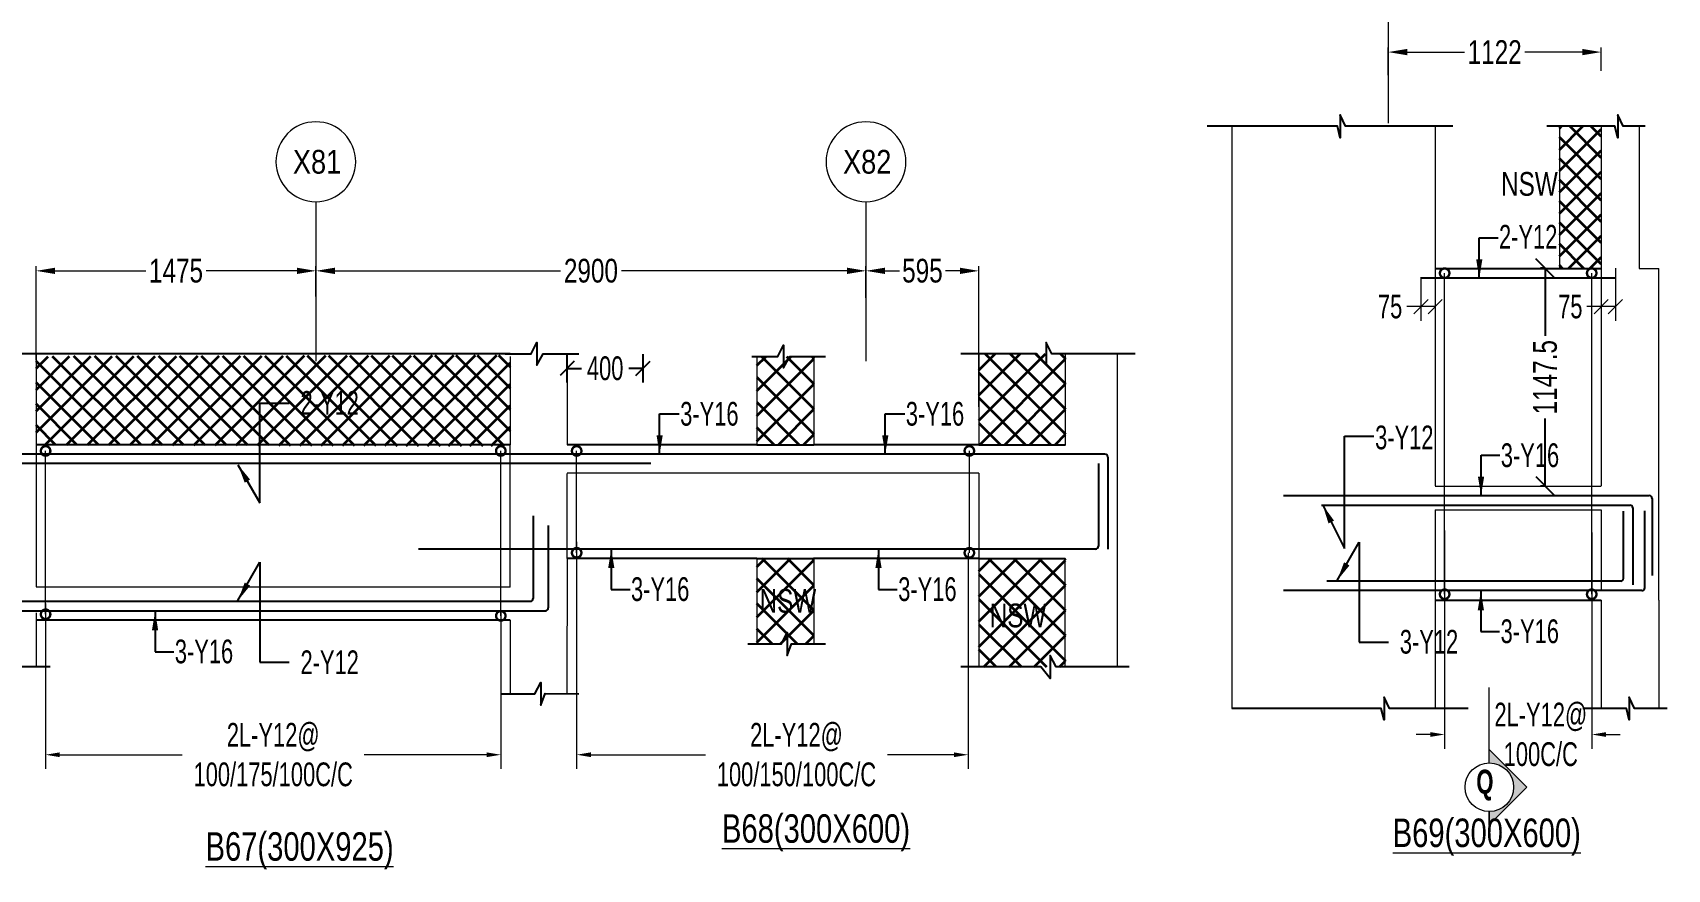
# Model space of a CAD drawing. Header units: millimetres. Extents: x -2697 to 288508, y -1308 to 60928.
# Drawn here: x 63538 to 72155, y 15733 to 20140 of the extents above; entities that cross this region are included whole.
import ezdxf
from ezdxf.enums import TextEntityAlignment as Align

# ---------------------------------------------------------------- set-up
doc = ezdxf.new("R2010")
doc.units = ezdxf.units.MM
doc.header["$LTSCALE"] = 100
for name, pattern in [('ACAD_ISO04W100', [30, 24, -3, 0, -3]), ('CONTINOUS', [0]), ('CONTINU', [0]), ('HIDDEN', [0.375, 0.25, -0.125])]:
    doc.linetypes.add(name, pattern=pattern)
doc.layers.get('Defpoints').update_dxf_attribs({"color": 1, "lineweight": 0})
for name, color, linetype in [('-S-ARROW', 253, 'Continuous'), ('-S-DIM', 251, 'Continuous'), ('-S-MISC', 8, 'Continuous'), ('-STR-BEAM', 7, 'CONTINU'), ('-STR-REINF', 3, 'Continuous'), ('-STR-TEXT', 6, 'Continuous'), ('A-ANNO-DIMS', 7, 'Continuous')]:
    doc.layers.add(name, color=color, linetype=linetype)
for name, color, linetype, lineweight in [('-S-STIRUP', 11, 'Continuous', 9), ('-S-TEXT', 6, 'Continuous', 0), ('-STR-COLUMN', 5, 'HIDDEN', 13), ('-STR-RF-DIM', 252, 'CONTINOUS', 20), ('A-ANNO-GRID-LINE', 252, 'ACAD_ISO04W100', 20), ('A-ANNO-GRID-TEXT', 13, 'Continuous', 15), ('G-ANNO-SYMB', 8, 'CONTINOUS', 9), ('GRID DIM', 252, 'Continuous', 9), ('S-COL HATCH', 9, 'Continuous', 35), ('SEC TEXT', 9, 'Continuous', 18), ('SLAB LINE', 254, 'HIDDEN', 20)]:
    doc.layers.add(name, color=color, linetype=linetype, lineweight=lineweight)
doc.styles.add('BEAM-LS', font='romans.shx', dxfattribs={"width": 0.8})
doc.styles.add('Dim.s & Anno.(Misc.)', font='ARIALN.TTF')
doc.styles.add('SOBHA', font='swisscl.ttf', dxfattribs={"width": 0.9})
doc.styles.add('sobha.sed', font='swisscl.ttf')
doc.styles.add('Swis721 LtCn BT_B', font='', dxfattribs={"width": 0.9, "height": 250})
doc.styles.get('Swis721 LtCn BT_B').set_extended_font_data('Swis721 LtCn BT', bold=True)
doc.dimstyles.new('S-50', dxfattribs={"dimscale": 50, "dimtxt": 2.5, "dimasz": 2, "dimexe": 0.5, "dimexo": 0.25, "dimgap": 0.25, "dimtad": 0, "dimdec": 0, "dimrnd": 0.0005, "dimzin": 0, "dimdsep": 46, "dimtxsty": 'sobha.sed', "dimblk": 'OBLIQUE', "dimcen": 0.09, "dimclrd": 8, "dimclre": 8, "dimclrt": 6, "dimadec": 0, "dimazin": 0, "dimtfac": 1, "dimtdec": 0, "dimtofl": 0, "dimtmove": 2, "dimatfit": 3, "dimfxl": 0.18, "dimtolj": 1, "dimtzin": 0, "dimlwd": -1, "dimlwe": -1, "dimarcsym": 0})
doc.dimstyles.new('S-DIM50', dxfattribs={"dimscale": 50, "dimtxt": 2.5, "dimasz": 1.5, "dimexe": 1.5, "dimexo": 1, "dimgap": 0.5, "dimtad": 0, "dimdec": 0, "dimzin": 0, "dimdsep": 46, "dimtxsty": 'SOBHA', "dimcen": 0.09, "dimclrd": 256, "dimclre": 256, "dimclrt": 6, "dimadec": 5, "dimazin": 0, "dimtfac": 1, "dimtdec": 0, "dimtofl": 0, "dimtmove": 0, "dimatfit": 3, "dimfxl": 0.18, "dimtolj": 1, "dimtzin": 0, "dimlwd": -1, "dimlwe": -1, "dimarcsym": 0})
doc.dimstyles.new('STIRUP', dxfattribs={"dimscale": 50, "dimtxt": 2.5, "dimasz": 2.2, "dimexe": 0, "dimexo": 0, "dimgap": 0.5, "dimtad": 0, "dimdec": 0, "dimzin": 0, "dimdsep": 46, "dimtxsty": 'BEAM-LS', "dimblk": 'DOTSMALL', "dimcen": 0.09, "dimclrd": 256, "dimclre": 256, "dimclrt": 256, "dimadec": 5, "dimazin": 0, "dimtfac": 1, "dimtdec": 0, "dimtofl": 0, "dimtmove": 0, "dimatfit": 3, "dimldrblk": 'DOTSMALL', "dimfxl": 0, "dimfxlon": 1, "dimtolj": 1, "dimtzin": 0, "dimlwd": -1, "dimlwe": -1, "dimarcsym": 0})

# ---------------------------------------------------------------- blocks, each defined once
blk = doc.blocks.new('_Oblique')
at = {"color": 0, "linetype": 'ByBlock', "lineweight": -2}
blk.add_line((-0.5, -0.5), (0.5, 0.5), dxfattribs=at)
blk = doc.blocks.new('*D525')
at = {"layer": '-STR-RF-DIM', "transparency": 16777216}
for p, q in [((63606.1, 17133.3), (63606.1, 16261.5)), ((66005.7, 17087.9), (66005.7, 16261.5)), ((63681.1, 16336.5), (64326.7, 16336.5)), ((65930.7, 16336.5), (65285.1, 16336.5))]:
    blk.add_line(p, q, dxfattribs=at)
for points in [[(63681.1, 16349), (63681.1, 16324), (63606.1, 16336.5)], [(65930.7, 16349), (65930.7, 16324), (66005.7, 16336.5)]]:
    blk.add_solid(points, dxfattribs=at)
at = {"layer": 'Defpoints', "color": 0, "transparency": 16777216}
for p in [(63606.1, 17133.3, 178586.6), (66005.7, 17087.9, 0), (66005.7, 16336.5)]:
    blk.add_point(p, dxfattribs=at)
at = {"layer": '-STR-RF-DIM', "color": 6, "transparency": 16777216, "insert": (64805.9, 16336.5), "char_height": 125, "attachment_point": 5, "style": 'SOBHA'}
blk.add_mtext('\\A1;2L-Y12@\\P100/175/100C/C', dxfattribs=at)
blk = doc.blocks.new('_DotSmall')
at = {"color": 0, "linetype": 'ByBlock', "const_width": 0.5}
blk.add_lwpolyline([(-0.0625, 0, 1), (0.0625, 0, 1)], format="xyb", close=True, dxfattribs=at)
blk = doc.blocks.new('*D526')
at = {"layer": '-S-STIRUP', "ltscale": 100, "transparency": 16777216}
blk.add_line((63606.1, 17076.4), (63606.1, 17937.1), dxfattribs=at)
at = {"layer": 'Defpoints', "color": 0, "linetype": 'CONTINU', "ltscale": 100, "transparency": 16777216}
for p in [(63606.1, 17937.1), (63606.1, 17937.1), (63606.1, 17076.4)]:
    blk.add_point(p, dxfattribs=at)
at = {"layer": '-S-STIRUP', "linetype": 'CONTINU', "ltscale": 100, "transparency": 16777216, "xscale": 100, "yscale": 100, "zscale": 100}
for p, rotation in [((63606.1, 17937.1), 90), ((63606.1, 17076.4), 270)]:
    blk.add_blockref('_DotSmall', p, dxfattribs=dict(at, rotation=rotation))
blk = doc.blocks.new('*D527')
at = {"layer": '-S-STIRUP', "ltscale": 100, "transparency": 16777216}
blk.add_line((68475.7, 17400.4), (68475.7, 17937.1), dxfattribs=at)
at = {"layer": 'Defpoints', "color": 0, "linetype": 'CONTINU', "ltscale": 100, "transparency": 16777216}
for p in [(68475.7, 17937.1), (68475.7, 17937.1), (68475.7, 17400.4)]:
    blk.add_point(p, dxfattribs=at)
at = {"layer": '-S-STIRUP', "linetype": 'CONTINU', "ltscale": 100, "transparency": 16777216, "xscale": 100, "yscale": 100, "zscale": 100}
for p, rotation in [((68475.7, 17937.1), 90), ((68475.7, 17400.4), 270)]:
    blk.add_blockref('_DotSmall', p, dxfattribs=dict(at, rotation=rotation))
blk = doc.blocks.new('*D528')
at = {"layer": 'Defpoints', "color": 0, "transparency": 16777216}
for p in [(67930.8, 18885.9), (65030.8, 18738.1), (67930.8, 18730.6, 0)]:
    blk.add_point(p, dxfattribs=at)
at = {"layer": 'GRID DIM', "transparency": 16777216}
for p, q in [((65030.8, 18750.6), (65030.8, 18910.9)), ((65130.8, 18885.9), (66320, 18885.9)), ((67830.8, 18885.9), (66641.6, 18885.9)), ((67930.8, 18743.1), (67930.8, 18910.9))]:
    blk.add_line(p, q, dxfattribs=at)
for points in [[(65130.8, 18902.5), (65130.8, 18869.2), (65030.8, 18885.9)], [(67830.8, 18902.5), (67830.8, 18869.2), (67930.8, 18885.9)]]:
    blk.add_solid(points, dxfattribs=at)
at = {"layer": 'GRID DIM', "color": 13, "transparency": 16777216, "insert": (66480.8, 18885.9), "char_height": 125, "attachment_point": 5, "style": 'sobha.sed'}
blk.add_mtext('\\A1;2900', dxfattribs=at)
blk = doc.blocks.new('A-SYMB_Grid')
blk.add_circle((0, 0), 4.21)
at = {"style": 'Dim.s & Anno.(Misc.)'}
blk.add_attdef('GRID', text='', height=3, dxfattribs=at).set_placement((0, 0), align=Align.MIDDLE_CENTER)
blk = doc.blocks.new('*D529')
at = {"layer": '-S-STIRUP', "ltscale": 100, "transparency": 16777216}
blk.add_line((66005.7, 17068.2), (66005.7, 17937.1), dxfattribs=at)
at = {"layer": 'Defpoints', "color": 0, "linetype": 'CONTINU', "ltscale": 100, "transparency": 16777216}
for p in [(66005.7, 17937.1), (66005.7, 17937.1), (66005.7, 17068.2)]:
    blk.add_point(p, dxfattribs=at)
at = {"layer": '-S-STIRUP', "linetype": 'CONTINU', "ltscale": 100, "transparency": 16777216, "xscale": 100, "yscale": 100, "zscale": 100}
for p, rotation in [((66005.7, 17937.1), 90), ((66005.7, 17068.2), 270)]:
    blk.add_blockref('_DotSmall', p, dxfattribs=dict(at, rotation=rotation))
blk = doc.blocks.new('*D530')
at = {"layer": '-S-STIRUP', "ltscale": 100, "transparency": 16777216}
blk.add_line((66405.6, 17400.4), (66405.6, 17937.1), dxfattribs=at)
at = {"layer": 'Defpoints', "color": 0, "linetype": 'CONTINU', "ltscale": 100, "transparency": 16777216}
for p in [(66405.6, 17937.1), (66405.6, 17937.1), (66405.6, 17400.4)]:
    blk.add_point(p, dxfattribs=at)
at = {"layer": '-S-STIRUP', "linetype": 'CONTINU', "ltscale": 100, "transparency": 16777216, "xscale": 100, "yscale": 100, "zscale": 100}
for p, rotation in [((66405.6, 17937.1), 90), ((66405.6, 17400.4), 270)]:
    blk.add_blockref('_DotSmall', p, dxfattribs=dict(at, rotation=rotation))
blk = doc.blocks.new('*D531')
at = {"layer": '-STR-RF-DIM', "transparency": 16777216}
for p, q in [((66405.6, 17457.3), (66405.6, 16261.5)), ((68469.5, 17400.5), (68469.5, 16261.5)), ((66480.6, 16336.5), (67085.1, 16336.5)), ((68394.5, 16336.5), (68043.5, 16336.5))]:
    blk.add_line(p, q, dxfattribs=at)
for points in [[(66480.6, 16349), (66480.6, 16324), (66405.6, 16336.5)], [(68394.5, 16349), (68394.5, 16324), (68469.5, 16336.5)]]:
    blk.add_solid(points, dxfattribs=at)
at = {"layer": 'Defpoints', "color": 0, "transparency": 16777216}
for p in [(66405.6, 17457.3, 178586.6), (68469.5, 17400.5, -178586.6), (68469.5, 16336.5)]:
    blk.add_point(p, dxfattribs=at)
at = {"layer": '-STR-RF-DIM', "color": 6, "transparency": 16777216, "insert": (67564.3, 16336.5), "char_height": 125, "attachment_point": 5, "style": 'SOBHA'}
blk.add_mtext('\\A1;2L-Y12@\\P100/150/100C/C', dxfattribs=at)
blk = doc.blocks.new('*D532')
at = {"layer": 'Defpoints', "color": 0, "transparency": 16777216}
for p in [(68525.7, 18885.9), (67930.8, 18730.6), (68525.7, 18157.2)]:
    blk.add_point(p, dxfattribs=at)
at = {"layer": 'GRID DIM', "transparency": 16777216}
for p, q in [((67930.8, 18743.1), (67930.8, 18910.9)), ((68030.8, 18885.9), (68106.7, 18885.9)), ((68425.7, 18885.9), (68349.8, 18885.9)), ((68525.7, 18169.7), (68525.7, 18910.9))]:
    blk.add_line(p, q, dxfattribs=at)
for points in [[(68030.8, 18902.5), (68030.8, 18869.2), (67930.8, 18885.9)], [(68425.7, 18902.5), (68425.7, 18869.2), (68525.7, 18885.9)]]:
    blk.add_solid(points, dxfattribs=at)
at = {"layer": 'GRID DIM', "color": 13, "transparency": 16777216, "insert": (68228.3, 18885.9), "char_height": 125, "attachment_point": 5, "style": 'sobha.sed'}
blk.add_mtext('\\A1;595', dxfattribs=at)
blk = doc.blocks.new('*D533')
at = {"layer": 'Defpoints', "color": 0, "transparency": 16777216}
for p in [(63556.2, 18885.9), (65030.8, 18738.1, 0), (63556.2, 18402.5)]:
    blk.add_point(p, dxfattribs=at)
at = {"layer": 'GRID DIM', "transparency": 16777216}
for p, q in [((63556.2, 18415), (63556.2, 18910.9)), ((63656.2, 18885.9), (64134.3, 18885.9)), ((64930.8, 18885.9), (64452.8, 18885.9)), ((65030.8, 18750.6), (65030.8, 18910.9))]:
    blk.add_line(p, q, dxfattribs=at)
for points in [[(63656.2, 18902.5), (63656.2, 18869.2), (63556.2, 18885.9)], [(64930.8, 18902.5), (64930.8, 18869.2), (65030.8, 18885.9)]]:
    blk.add_solid(points, dxfattribs=at)
at = {"layer": 'GRID DIM', "color": 13, "transparency": 16777216, "insert": (64293.5, 18885.9), "char_height": 125, "attachment_point": 5, "style": 'sobha.sed'}
blk.add_mtext('\\A1;1475', dxfattribs=at)
blk = doc.blocks.new('*D534')
at = {"layer": '-STR-RF-DIM', "transparency": 16777216}
for p, q in [((70981.2, 17518.6), (70981.2, 16368)), ((71756.4, 17506.9), (71756.4, 16368)), ((70906.2, 16443), (70831.2, 16443)), ((71831.4, 16443), (71906.4, 16443))]:
    blk.add_line(p, q, dxfattribs=at)
for points in [[(70906.2, 16455.5), (70906.2, 16430.5), (70981.2, 16443)], [(71831.4, 16455.5), (71831.4, 16430.5), (71756.4, 16443)]]:
    blk.add_solid(points, dxfattribs=at)
at = {"layer": 'Defpoints', "color": 0, "transparency": 16777216}
for p in [(70981.2, 17518.6, 0), (71756.4, 17506.9, 178586.6), (70981.2, 16443)]:
    blk.add_point(p, dxfattribs=at)
at = {"layer": '-STR-RF-DIM', "color": 6, "transparency": 16777216, "insert": (71488, 16443), "char_height": 125, "attachment_point": 5, "style": 'SOBHA'}
blk.add_mtext('\\A1;2L-Y12@\\P100C/C', dxfattribs=at)
blk = doc.blocks.new('*D535')
at = {"layer": '-S-STIRUP', "ltscale": 100, "transparency": 16777216}
blk.add_line((71756.4, 17181.9), (71756.4, 18873.8), dxfattribs=at)
at = {"layer": 'Defpoints', "color": 0, "linetype": 'CONTINU', "ltscale": 100, "transparency": 16777216}
for p in [(71756.4, 18873.8), (71756.4, 18873.8), (71756.4, 17181.9)]:
    blk.add_point(p, dxfattribs=at)
at = {"layer": '-S-STIRUP', "linetype": 'CONTINU', "ltscale": 100, "transparency": 16777216, "xscale": 100, "yscale": 100, "zscale": 100}
for p, rotation in [((71756.4, 18873.8), 90), ((71756.4, 17181.9), 270)]:
    blk.add_blockref('_DotSmall', p, dxfattribs=dict(at, rotation=rotation))
blk = doc.blocks.new('*D536')
at = {"layer": '-S-STIRUP', "ltscale": 100, "transparency": 16777216}
blk.add_line((70981.2, 17181.9), (70981.2, 18873.4), dxfattribs=at)
at = {"layer": 'Defpoints', "color": 0, "linetype": 'CONTINU', "ltscale": 100, "transparency": 16777216}
for p in [(70981.2, 18873.4), (70981.2, 18873.4), (70981.2, 17181.9)]:
    blk.add_point(p, dxfattribs=at)
at = {"layer": '-S-STIRUP', "linetype": 'CONTINU', "ltscale": 100, "transparency": 16777216, "xscale": 100, "yscale": 100, "zscale": 100}
for p, rotation in [((70981.2, 18873.4), 90), ((70981.2, 17181.9), 270)]:
    blk.add_blockref('_DotSmall', p, dxfattribs=dict(at, rotation=rotation))
blk = doc.blocks.new('*D537')
at = {"layer": 'Defpoints', "color": 0, "transparency": 16777216}
for p in [(71806.2, 20038.4), (71806.2, 19927.1, 0), (70683.7, 19903.5, 0)]:
    blk.add_point(p, dxfattribs=at)
at = {"layer": 'GRID DIM', "transparency": 16777216}
for p, q in [((70683.7, 19916), (70683.7, 20063.4)), ((70783.7, 20038.4), (71085.8, 20038.4)), ((71706.2, 20038.4), (71404.1, 20038.4)), ((71806.2, 19939.6), (71806.2, 20063.4))]:
    blk.add_line(p, q, dxfattribs=at)
for points in [[(70783.7, 20055.1), (70783.7, 20021.7), (70683.7, 20038.4)], [(71706.2, 20055.1), (71706.2, 20021.7), (71806.2, 20038.4)]]:
    blk.add_solid(points, dxfattribs=at)
at = {"layer": 'GRID DIM', "color": 13, "transparency": 16777216, "insert": (71244.9, 20038.4), "char_height": 125, "attachment_point": 5, "style": 'sobha.sed'}
blk.add_mtext('\\A1;1122', dxfattribs=at)
blk = doc.blocks.new('*D538')
at = {"layer": 'A-ANNO-DIMS', "color": 8, "transparency": 16777216}
for p, q in [((71511.5, 18899.1), (71486, 18899.1)), ((71511, 18899.1), (71511, 18543.3)), ((71511, 17751.6), (71511, 18107.3)), ((71511.5, 17751.6), (71486, 17751.6))]:
    blk.add_line(p, q, dxfattribs=at)
at = {"layer": 'Defpoints', "color": 0, "transparency": 16777216}
for p in [(71524, 18899.1, 0), (71511, 17751.6), (71524, 17751.6, 0)]:
    blk.add_point(p, dxfattribs=at)
at = {"layer": 'A-ANNO-DIMS', "color": 8, "transparency": 16777216, "xscale": 100, "yscale": 100, "zscale": 100}
for p, rotation in [((71511, 18899.1), 90), ((71511, 17751.6), 270)]:
    blk.add_blockref('_Oblique', p, dxfattribs=dict(at, rotation=rotation))
at = {"layer": 'A-ANNO-DIMS', "color": 6, "transparency": 16777216, "insert": (71511, 18325.3), "char_height": 125, "attachment_point": 5, "rotation": 90, "style": 'sobha.sed'}
blk.add_mtext('\\A1;1147.5', dxfattribs=at)
blk = doc.blocks.new('*D757')
at = {"layer": '-S-DIM', "transparency": 16777216}
for p, q in [((66355.7, 18296.8), (66355.7, 18446.8)), ((66755.8, 18296.8), (66755.8, 18446.8)), ((66355.7, 18371.8), (66431.8, 18371.8)), ((66755.8, 18371.8), (66679.8, 18371.8))]:
    blk.add_line(p, q, dxfattribs=at)
at = {"layer": 'Defpoints', "color": 0, "transparency": 16777216}
for p in [(66755.8, 18371.8), (66355.7, 17970.1, 0), (66755.8, 17617, 0)]:
    blk.add_point(p, dxfattribs=at)
at = {"layer": '-S-DIM', "transparency": 16777216, "xscale": 75, "yscale": 75, "zscale": 75, "rotation": 180}
blk.add_blockref('_Oblique', (66355.7, 18371.8), dxfattribs=at)
at = {"layer": '-S-DIM', "transparency": 16777216, "xscale": 75, "yscale": 75, "zscale": 75}
blk.add_blockref('_Oblique', (66755.8, 18371.8), dxfattribs=at)
at = {"layer": '-S-DIM', "color": 6, "transparency": 16777216, "insert": (66555.8, 18371.8), "char_height": 125, "attachment_point": 5, "style": 'SOBHA'}
blk.add_mtext('\\A1;400', dxfattribs=at)
blk = doc.blocks.new('*D763')
at = {"layer": '-STR-RF-DIM', "transparency": 16777216}
for p, q in [((70931.2, 18899.1), (70931.2, 18622.3)), ((70856.2, 18849.1), (70856.2, 18622.3)), ((70856.2, 18697.3), (70781.2, 18697.3)), ((70931.2, 18697.3), (70856.2, 18697.3))]:
    blk.add_line(p, q, dxfattribs=at)
at = {"layer": 'Defpoints', "color": 0, "transparency": 16777216}
for p in [(70931.2, 18899.1, 0), (70856.2, 18849.1, 0), (70856.2, 18697.3)]:
    blk.add_point(p, dxfattribs=at)
at = {"layer": '-STR-RF-DIM', "transparency": 16777216, "xscale": 75, "yscale": 75, "zscale": 75, "rotation": 180}
blk.add_blockref('_Oblique', (70856.2, 18697.3), dxfattribs=at)
at = {"layer": '-STR-RF-DIM', "transparency": 16777216, "xscale": 75, "yscale": 75, "zscale": 75}
blk.add_blockref('_Oblique', (70931.2, 18697.3), dxfattribs=at)
at = {"layer": '-STR-RF-DIM', "color": 6, "transparency": 16777216, "insert": (70693.6, 18697.3), "char_height": 125, "attachment_point": 5, "style": 'SOBHA'}
blk.add_mtext('\\A1;75', dxfattribs=at)
blk = doc.blocks.new('*D764')
at = {"layer": '-STR-RF-DIM', "transparency": 16777216}
for p, q in [((71881.2, 18899.1), (71881.2, 18622.3)), ((71806.2, 18849.1), (71806.2, 18622.3)), ((71806.2, 18697.3), (71731.2, 18697.3)), ((71881.2, 18697.3), (71806.2, 18697.3))]:
    blk.add_line(p, q, dxfattribs=at)
at = {"layer": 'Defpoints', "color": 0, "transparency": 16777216}
for p in [(71881.2, 18899.1, 0), (71806.2, 18849.1, 0), (71806.2, 18697.3)]:
    blk.add_point(p, dxfattribs=at)
at = {"layer": '-STR-RF-DIM', "transparency": 16777216, "xscale": 75, "yscale": 75, "zscale": 75, "rotation": 180}
blk.add_blockref('_Oblique', (71806.2, 18697.3), dxfattribs=at)
at = {"layer": '-STR-RF-DIM', "transparency": 16777216, "xscale": 75, "yscale": 75, "zscale": 75}
blk.add_blockref('_Oblique', (71881.2, 18697.3), dxfattribs=at)
at = {"layer": '-STR-RF-DIM', "color": 6, "transparency": 16777216, "insert": (71643.6, 18697.3), "char_height": 125, "attachment_point": 5, "style": 'SOBHA'}
blk.add_mtext('\\A1;75', dxfattribs=at)
blk = doc.blocks.new('Detail View - M_Section Head - Structural Type 1-785420-STILT FLOOR FRAMING PLAN')
at = {"layer": 'G-ANNO-SYMB'}
h = blk.add_hatch(color=9, dxfattribs=at)
edge = h.paths.add_edge_path(flags=0)
edge.add_line((-8.5, 0), (-9.86, 0))
edge.add_line((-9.86, 0), (-5.99, 3.87))
edge.add_line((-5.99, 3.87), (-2.12, 0))
edge.add_line((-2.12, 0), (-3.5, 0))
edge.add_arc((-6, 0), 2.5, 360, 540)
for p, q in [((-5.99, 3.87), (-9.86, 0)), ((-5.99, 3.87), (-2.12, 0)), ((-8.5, 0), (-9.86, 0)), ((-3.5, 0), (-2.12, 0))]:
    blk.add_line(p, q, dxfattribs=at)
at = {"layer": 'G-ANNO-SYMB', "color": 5}
for p, q in [((-5.99, 3.87), (-9.86, 0)), ((-2.12, 0), (-5.99, 3.87)), ((-9.86, 0), (-8.5, 0)), ((-3.5, 0), (4.24, 0)), ((-3.5, 0), (-2.12, 0))]:
    blk.add_line(p, q, dxfattribs=at)
at = {"layer": 'G-ANNO-SYMB'}
blk.add_arc((-6, 0), 2.5, 360, 180, dxfattribs=at)
at = {"layer": 'G-ANNO-SYMB', "color": 5}
for start, end in [(360, 180), (180, 360)]:
    blk.add_arc((-6, 0), 2.5, start, end, dxfattribs=at)

msp = doc.modelspace()

# ---------------------------------------------------------------- hatches: boundary and pattern name
at = {"layer": 'S-COL HATCH'}
h = msp.add_hatch(dxfattribs=at)
h.set_pattern_fill('ANSI37', color=8, scale=25)
h.set_pattern_definition([(45, (210532, -8899.42), (-56.1266, 56.1266), []), (135, (210532, -8899.42), (-56.1266, -56.1266), [])])
h.paths.add_polyline_path([(71586.15, 18899.07), (71806.15, 18899.07), (71806.15, 19647.48), (71586.15, 19647.48)])
h = msp.add_hatch(dxfattribs=at)
h.set_pattern_fill('ANSI37', color=8, scale=25)
h.set_pattern_definition([(45, (-19604.47, -183328.706), (-56.1266, 56.1266), []), (135, (-19604.47, -183328.706), (-56.1266, -56.1266), [])])
h.paths.add_polyline_path([(63556.24, 17970.07), (66055.74, 17963.02), (66055.74, 18442.12), (63556.24, 18435.07)])
h = msp.add_hatch(dxfattribs=at)
h.set_pattern_fill('ANSI37', color=253, scale=750)
h.set_pattern_definition([(45, (-93894.97, 124820.06), (-66.29126, 66.29126), []), (135, (-93894.97, 124820.06), (-66.29126, -66.29126), [])])
h.paths.add_polyline_path([(67655.74, 17970.07), (67355.74, 17970.07), (67355.74, 18435.07), (67655.74, 18435.07)])
h.paths.add_polyline_path([(67355.74, 17370.07), (67655.74, 17370.07), (67655.74, 16920.61), (67355.74, 16920.61)])
h.paths.add_polyline_path([(68525.74, 17370.07), (68982.65, 17370.07), (68982.65, 16799.17), (68525.74, 16799.17)])
h.paths.add_polyline_path([(68982.65, 17970.07), (68525.74, 17970.07), (68525.74, 18449.17), (68982.65, 18449.17)])

# ---------------------------------------------------------------- linework, layer by layer
at = {"layer": '-S-MISC', "linetype": 'ByBlock', "ltscale": 1000, "elevation": 0}
for points in [[(71024.96, 19647.48), (70459.09, 19647.48), (70430.63, 19707.14), (70430.63, 19586.97), (70415.48, 19647.48), (69728.8, 19647.48)], [(72037.77, 19647.48), (71922.04, 19647.48), (71893.57, 19707.14), (71893.57, 19586.97), (71878.42, 19647.48), (71519.06, 19647.48)], [(66055.74, 18449.17), (63405.69, 18449.17), (63374.82, 18508.83), (63374.82, 18388.66), (63324.97, 18449.17), (63172.5, 18449.17)], [(66029.39, 18449.17), (66165.32, 18449.17), (66196.18, 18508.83), (66196.18, 18388.66), (66229.75, 18449.17), (66417.5, 18449.17)], [(67329.39, 18435.07), (67465.32, 18435.07), (67496.18, 18494.73), (67496.18, 18374.57), (67529.75, 18435.07), (67717.5, 18435.07)], [(69349.41, 18449.17), (68911.02, 18449.17), (68880.16, 18508.83), (68880.16, 18388.66), (68830.31, 18449.17), (68429.9, 18449.17)], [(67307.56, 16920.07), (67485.23, 16920.07), (67516.09, 16979.73), (67516.09, 16859.57), (67538.96, 16921.63), (67717.5, 16920.07)], [(63630.92, 16799.17), (63372.85, 16799.17), (63341.98, 16858.83), (63341.98, 16738.66), (63292.13, 16799.17), (63172.5, 16799.17)], [(69318.17, 16799.17), (68932.46, 16799.17), (68901.59, 16858.83), (68901.59, 16738.66), (68851.74, 16799.17), (68429.9, 16799.17)], [(66007.56, 16657.71), (66185.23, 16657.71), (66216.09, 16717.37), (66216.09, 16597.2), (66238.96, 16659.26), (66417.5, 16657.71)], [(71106, 16580.67), (70690.21, 16580.67), (70661.75, 16640.33), (70661.75, 16520.16), (70646.6, 16580.67), (69858.9, 16580.67)], [(72154.92, 16580.67), (71982.66, 16580.67), (71954.19, 16640.33), (71954.19, 16520.16), (71939.04, 16580.67), (71710.31, 16580.67)]]:
    msp.add_lwpolyline(points, dxfattribs=at)
at = {"layer": '-STR-BEAM'}
for p, q in [((70931.15, 18899.07, 0), (71806.15, 18899.07, 0)), ((66055.74, 17970.07, 0), (63556.24, 17970.07, 0)), ((67355.74, 17970.07, 0), (66355.74, 17970.07, 0)), ((68525.74, 17970.07, 0), (67655.74, 17970.07, 0)), ((67355.74, 17370.07, 0), (66355.74, 17370.07, 0)), ((68525.74, 17370.07, 0), (67655.74, 17370.07, 0)), ((70931.15, 17151.57, 0), (71806.15, 17151.57, 0)), ((66055.74, 17045.07, 0), (63556.24, 17045.07, 0)), ((66055.74, 17045.07, 0), (63556.24, 17045.07, 0))]:
    msp.add_line(p, q, dxfattribs=at)
at = {"layer": '-STR-COLUMN', "linetype": 'Continuous', "ltscale": 10}
for p, q in [((69858.9, 19647.48, 0), (69858.9, 16580.67, 0)), ((70931.15, 19647.48, 0), (70931.15, 18899.07, 0)), ((71586.15, 19647.48, 0), (71586.15, 18899.07, 0)), ((71806.15, 19647.48, 0), (71806.15, 18899.07, 0)), ((72006.15, 19647.48, 0), (72006.15, 18899.07, 0)), ((72006.15, 18899.07, 0), (72110.45, 18899.07, 0)), ((72110.45, 17151.57, 0), (72110.45, 18899.07, 0)), ((63556.24, 18449.17, 0), (63556.24, 17970.07, 0)), ((68525.74, 18449.17, 0), (68525.74, 17970.07, 0)), ((68982.65, 17970.07, -178586.59), (68982.65, 18449.17, 0)), ((69255.6, 18449.17, 0), (69255.6, 16799.17, 0)), ((66055.74, 18435.07, 0), (66055.74, 17970.07, 0)), ((66355.74, 18435.07, 0), (66355.74, 17970.07, 0)), ((67355.74, 18435.07, 0), (67355.74, 17970.07, 0)), ((67655.74, 18435.07, 0), (67655.74, 17970.07, 0)), ((66355.74, 17370.07, 0), (66353.46, 16658.26, 0)), ((67355.74, 17370.07, 0), (67355.74, 16920.07, 0)), ((67655.74, 17370.07, 0), (67655.74, 16920.07, 0)), ((68525.74, 17370.07, 0), (68525.74, 16799.17, 0)), ((68979.03, 17370.07, 0), (68979.03, 16799.17, 0)), ((70931.15, 17151.57, 0), (70931.15, 16580.67, 0)), ((71806.15, 17151.57, 0), (71806.15, 16580.67, 0)), ((72110.45, 17151.57, 0), (72110.45, 16580.67, 0)), ((63556.24, 17084.62, 0), (63556.24, 16799.17, 0)), ((66055.74, 17045.07, 0), (66055.74, 16657.71, 0))]:
    msp.add_line(p, q, dxfattribs=at)
at = {"layer": '-STR-REINF', "ltscale": 10}
for p, q in [((70853.3, 18849.07, 0), (71881.15, 18849.07, 0)), ((69190.6, 17920.07, 0), (63320.74, 17920.07, 0)), ((66796.62, 17870.07, 0), (63408.71, 17870.07, 0)), ((69155.6, 17870.07, 0), (69155.6, 17435.07, 0)), ((69205.6, 17905.07, 0), (69205.6, 17419.41, 0)), ((70131.15, 17701.57, 0), (72059.92, 17701.57, 0)), ((72074.92, 17686.57, 0), (72074.92, 17280.89, 0)), ((66176.38, 17595.07, 0), (66176.38, 17160.07, 0)), ((70331.15, 17651.57, 0), (71957.54, 17651.57, 0)), ((71924.17, 17266.3, 0), (71924.17, 17618.95, 0)), ((71972.54, 17636.57, 0), (71972.54, 17230.89, 0)), ((72036.06, 17216.42, 0), (72036.06, 17622.1, 0)), ((66256.24, 17545.07, 0), (66256.24, 17110.07, 0)), ((69140.6, 17420.07, 0), (65572.25, 17420.07, 0)), ((71909.17, 17251.3, 0), (70359.44, 17251.45, 0)), ((72021.06, 17201.42, 0), (70131.15, 17201.57, 0)), ((63370.74, 17095.07, 0), (66241.24, 17095.07, 0)), ((63440.69, 17145.07, 0), (66161.38, 17145.07, 0))]:
    msp.add_line(p, q, dxfattribs=at)
for centre, start, end in [((69190.6, 17905.07, 0), 0, 90), ((72059.92, 17686.57, 0), 0, 90), ((71957.54, 17636.57, 0), 0, 90), ((69140.6, 17435.07, 0), 270, 0), ((71909.17, 17266.3, 0), 270, 0), ((66161.38, 17160.07, 0), 270, 0), ((72021.06, 17216.42, 0), 270, 0), ((66241.24, 17110.07, 0), 270, 0)]:
    msp.add_arc(centre, 15, start, end, dxfattribs=at)
for p, q in [((67355.74, 17970.07, 0), (67655.74, 17970.07, 0)), ((68525.74, 17970.07, 0), (68982.65, 17970.07, -178586.59)), ((67355.74, 17370.07, 0), (67655.74, 17370.07, 0)), ((68525.74, 17370.07, 0), (68979.03, 17370.07, 0))]:
    msp.add_line(p, q)
at = {"layer": 'A-ANNO-GRID-LINE', "ltscale": 40}
for p, q in [((70683.68, 20265.14, 0), (70683.68, 19664.07, 0)), ((65030.77, 19249.91, 0), (65030.77, 18410.08, 0)), ((67930.77, 19249.91, 0), (67930.77, 18410.08, 0))]:
    msp.add_line(p, q, dxfattribs=at)
at = {"layer": 'SLAB LINE', "linetype": 'HIDDEN', "ltscale": 0.1}
for p, q in [((70931.15, 18899.07, 0), (70931.15, 17751.57, 0)), ((71806.15, 18899.07, 0), (71806.15, 17751.57, 0)), ((63556.24, 17970.07, 0), (63556.24, 17220.07, 0)), ((66055.74, 17220.07, 0), (66055.74, 17970.07, 0)), ((68525.74, 17820.07, 0), (66355.74, 17820.07, 0)), ((66355.74, 17370.07, 0), (66355.74, 17820.07, 0)), ((68525.74, 17820.07, 0), (68525.74, 17370.07, 0)), ((70931.15, 17751.57, 0), (71806.15, 17751.57, 0)), ((70931.15, 17626.57, 0), (71806.15, 17626.57, 0)), ((70931.15, 17626.57, 0), (70931.15, 17151.57, 0)), ((71806.15, 17626.57, 0), (71806.15, 17201.57, 0)), ((66055.74, 17220.07, 0), (63556.24, 17220.07, 0))]:
    msp.add_line(p, q, dxfattribs=at)

# ---------------------------------------------------------------- block references
at = {"layer": 'A-ANNO-GRID-TEXT'}
ref = msp.add_blockref('A-SYMB_Grid', (65030.77, 19460.54, 0), dxfattribs=dict(at, xscale=-50, yscale=50, zscale=50))
ref.add_attrib('GRID', 'X81', dxfattribs={"layer": '0', "height": 125, "style": 'Dim.s & Anno.(Misc.)'}).set_placement((65037.17, 19460.54, 0), align=Align.MIDDLE_CENTER)
ref = msp.add_blockref('A-SYMB_Grid', (67930.77, 19460.54, 0), dxfattribs=dict(at, xscale=-50, yscale=50, zscale=50))
ref.add_attrib('GRID', 'X82', dxfattribs={"layer": '0', "height": 125, "style": 'Dim.s & Anno.(Misc.)'}).set_placement((67937.17, 19460.54, 0), align=Align.MIDDLE_CENTER)
at = {"layer": 'G-ANNO-SYMB', "extrusion": (0, 0, -1), "xscale": 51.28199999999996, "yscale": 51.28199999999996, "zscale": 51.28199999999996, "rotation": 90.00000000000003}
msp.add_blockref('Detail View - M_Section Head - Structural Type 1-785420-STILT FLOOR FRAMING PLAN', (-71216.69, 16473.28), dxfattribs=at)

# ---------------------------------------------------------------- texts
at = {"layer": '-S-TEXT', "color": 6, "style": 'sobha.sed'}
for p in [(71278.67, 19281.36, 0), (67369.85, 17084.72, 178586.59), (68582.85, 17007.72, 178586.59)]:
    msp.add_text('NSW', height=125, dxfattribs=at).set_placement(p)
at = {"layer": '-STR-TEXT', "color": 6, "char_height": 125, "style": 'SOBHA'}
for s, insert, attachment_point in [('\\A1;2-Y12', (71267.73, 19127.92, 0), 1), ('\\A1;2-Y12', (65257.41, 18252.34, 0), 3), ('\\A1;3-Y16', (66951.3, 18195.35, 0), 1), ('\\A1;3-Y16', (68140.76, 18195.35, 0), 1), ('\\A1;3-Y12', (70922.33, 18070.84, 0), 3), ('\\A1;3-Y16', (71277.17, 17977.16, 0), 1), ('\\A1;3-Y16', (66692.06, 17144.8, 0), 7), ('\\A1;3-Y16', (68100.69, 17144.8, 0), 7), ('\\A1;3-Y12', (71052.57, 16867.52, 0), 9), ('\\A1;3-Y16', (71276.13, 16922.82, 0), 7), ('\\A1;3-Y16', (64287.23, 16816.41, 0), 7), ('\\A1;2-Y12', (65257.41, 16761.1, 0), 9)]:
    msp.add_mtext(s, dxfattribs=dict(at, insert=insert, attachment_point=attachment_point))
at = {"layer": 'G-ANNO-SYMB', "color": 5, "insert": (71193.35, 16094.91), "char_height": 126.62, "width": 169.2306, "attachment_point": 8, "line_spacing_factor": 0.964267, "style": 'Swis721 LtCn BT_B'}
msp.add_mtext('Q', dxfattribs=at)
at = {"layer": 'SEC TEXT', "color": 1, "linetype": 'ByBlock', "style": 'sobha.sed'}
for s, rotation, p in [('%%UB68(300X600)', 359.989279, (67171.63, 15872.81, 0)), ('%%UB69(300X600)', 0.010721, (70707.41, 15850.17, 0)), ('%%UB67(300X925)', 359.989279, (64449.21, 15778.32, 0))]:
    msp.add_text(s, height=150, rotation=rotation, dxfattribs=at).set_placement(p)

# ---------------------------------------------------------------- dimensions: what is measured, and where the dimension line sits
at = {"layer": '-S-DIM'}
dim = msp.add_linear_dim(base=(66755.83, 18371.84), p1=(66355.74, 17970.07, 0), p2=(66755.83, 17617.04, 0), dimstyle='S-DIM50', override={"dimscale": 1, "dimtxt": 125, "dimasz": 75, "dimexe": 75, "dimexo": 0, "dimgap": 25, "dimblk1": 'Oblique', "dimblk2": 'Oblique', "dimsah": 1, "dimcen": 4.5, "dimfxl": 75, "dimfxlon": 1}, dxfattribs=at)
dim.commit()
dim.dimension.update_dxf_attribs({"geometry": '*D757', "text_midpoint": (66555.79, 18371.84)})
at = {"layer": '-S-STIRUP', "linetype": 'CONTINU', "ltscale": 100}
for base, p1, p2, picture, middle in [((70981.15, 18873.39, 0), (70981.15, 17181.86, 0), (70981.15, 18873.39, 0), '*D536', (70981.15, 18027.62, 0)), ((71756.4, 18873.76, 178586.59), (71756.4, 17181.86, 178586.59), (71756.4, 18873.76, 178586.59), '*D535', (71756.4, 18027.81, 178586.59)), ((63606.09, 17937.07, 178586.59), (63606.09, 17076.37, 178586.59), (63606.09, 17937.07, 178586.59), '*D526', (63606.09, 17506.72, 178586.59)), ((66005.74, 17937.07, 0), (66005.74, 17068.21, 0), (66005.74, 17937.07, 0), '*D529', (66005.74, 17502.64, 0)), ((66405.59, 17937.07, 178586.59), (66405.59, 17400.36, 178586.59), (66405.59, 17937.07, 178586.59), '*D530', (66405.59, 17668.72, 178586.59)), ((68475.74, 17937.07, 0), (68475.74, 17400.36, 0), (68475.74, 17937.07, 0), '*D527', (68475.74, 17668.72, 0))]:
    dim = msp.add_linear_dim(base=base, p1=p1, p2=p2, angle=90, text=' ', dimstyle='STIRUP', override={"dimasz": 2}, dxfattribs=at)
    dim.commit()
    dim.dimension.update_dxf_attribs({"geometry": picture, "text_midpoint": middle})
at = {"layer": '-STR-RF-DIM'}
for base, p1, p2, picture, middle in [((70856.15, 18697.31, 0), (70931.15, 18899.07, 0), (70856.15, 18849.07, 0), '*D763', (70693.6, 18697.31, 0)), ((71806.15, 18697.31, 0), (71881.15, 18899.07, 0), (71806.15, 18849.07, 0), '*D764', (71643.6, 18697.31, 0))]:
    dim = msp.add_linear_dim(base=base, p1=p1, p2=p2, dimstyle='S-DIM50', override={"dimscale": 1, "dimtxt": 125, "dimasz": 75, "dimexe": 75, "dimexo": 0, "dimgap": 25, "dimblk1": 'Oblique', "dimblk2": 'Oblique', "dimsah": 1, "dimcen": 4.5, "dimfxl": 75}, dxfattribs=at)
    dim.commit()
    dim.dimension.update_dxf_attribs({"geometry": picture, "text_midpoint": middle})
dim = msp.add_linear_dim(base=(70981.15, 16442.99, 0), p1=(71756.4, 17506.86, 178586.59), p2=(70981.15, 17518.57, 0), angle=180, text='2L-Y12@\\P100C/C', dimstyle='S-DIM50', override={"dimscale": 1, "dimtxt": 125, "dimasz": 75, "dimexe": 75, "dimexo": 0, "dimgap": 25, "dimsah": 1, "dimcen": 4.5, "dimfxl": 75}, dxfattribs=at)
dim.commit()
dim.dimension.update_dxf_attribs({"geometry": '*D534', "text_midpoint": (71487.97, 16442.99, 0), "dimtype": 160})
dim = msp.add_linear_dim(base=(68469.49, 16336.49, 178586.59), p1=(66405.59, 17457.3, 357173.18), p2=(68469.49, 17400.46, 0), text='2L-Y12@\\P100/150/100C/C', dimstyle='S-DIM50', override={"dimscale": 1, "dimtxt": 125, "dimasz": 75, "dimexe": 75, "dimexo": 0, "dimgap": 25, "dimsah": 1, "dimcen": 4.5, "dimfxl": 75}, dxfattribs=at)
dim.commit()
dim.dimension.update_dxf_attribs({"geometry": '*D531', "text_midpoint": (67564.33, 16336.49, 178586.59), "dimtype": 160})
dim = msp.add_linear_dim(base=(66005.74, 16336.49, 0), p1=(63606.09, 17133.31, 178586.59), p2=(66005.74, 17087.93, 0), text='2L-Y12@\\P100/175/100C/C', dimstyle='S-DIM50', override={"dimscale": 1, "dimtxt": 125, "dimasz": 75, "dimexe": 75, "dimexo": 0, "dimgap": 25, "dimsah": 1, "dimcen": 4.5, "dimfxl": 75}, dxfattribs=at)
dim.commit()
dim.dimension.update_dxf_attribs({"geometry": '*D525', "text_midpoint": (64805.92, 16336.49, 0)})
at = {"layer": 'A-ANNO-DIMS'}
dim = msp.add_linear_dim(base=(71510.97, 17751.57, 0), p1=(71523.99, 18899.07, 0), p2=(71523.99, 17751.57, 0), angle=90, dimstyle='S-50', override={"dimdec": 1}, dxfattribs=at)
dim.commit()
dim.dimension.update_dxf_attribs({"geometry": '*D538', "text_midpoint": (71510.97, 18325.32, 0)})
at = {"layer": 'GRID DIM'}
for base, p1, p2, picture, middle in [((71806.15, 20038.42, 0), (70683.68, 19903.54, 0), (71806.15, 19927.06, 0), '*D537', (71244.92, 20038.42, 0)), ((63556.24, 18885.87, 0), (65030.77, 18738.08, 0), (63556.24, 18402.54, 0), '*D533', (64293.51, 18885.87, 0)), ((67930.77, 18885.87, 0), (65030.77, 18738.08, 0), (67930.77, 18730.65, 0), '*D528', (66480.77, 18885.87, 0)), ((68525.74, 18885.87, 0), (67930.77, 18730.65, 0), (68525.74, 18157.25, 0), '*D532', (68228.26, 18885.87, 0))]:
    dim = msp.add_linear_dim(base=base, p1=p1, p2=p2, dimstyle='S-50', override={"dimsah": 1, "dimclrd": 256, "dimclre": 256, "dimclrt": 13, "dimtmove": 1}, dxfattribs=at)
    dim.commit()
    dim.dimension.update_dxf_attribs({"geometry": picture, "text_midpoint": middle})

# ---------------------------------------------------------------- leaders
at = {"layer": '-S-ARROW', "annotation_type": 0, "has_hookline": 1, "hookline_direction": 1}
for points, text_width in [([(71163.69, 18846.53, 0), (71163.69, 19059.3, 0), (71262.73, 19059.3, 0)], 317.74), ([(66842.97, 17920.07, 0), (66842.97, 18132.85, 0), (66946.3, 18132.85, 0)], 318.41), ([(68032.43, 17920.07, 0), (68032.43, 18132.85, 0), (68135.76, 18132.85, 0)], 318.41), ([(71173.13, 17701.88, 0), (71173.13, 17914.66, 0), (71272.17, 17914.66, 0)], 318.41), ([(66588.02, 17420.07, 0), (66588.02, 17207.3, 0), (66687.06, 17207.3, 0)], 318.41), ([(67996.65, 17420.07, 0), (67996.65, 17207.3, 0), (68095.69, 17207.3, 0)], 318.41), ([(71172.09, 17198.1, 0), (71172.09, 16985.32, 0), (71271.13, 16985.32, 0)], 318.41), ([(64183.19, 17091.68, 0), (64183.19, 16878.91, 0), (64282.23, 16878.91, 0)], 318.41)]:
    msp.add_leader(points, dimstyle='S-50', override={"dimasz": 2, "dimgap": 0.1, "dimtad": 0}, dxfattribs=dict(at, text_width=text_width))
at = {"layer": '-S-ARROW'}
for points in [[(64620.24, 17864.57, 0), (64735.72, 17663.13, 0), (64735.72, 18189.52, 0), (64890.4, 18189.52, 0)], [(70338.58, 17651.57, 0), (70454.06, 17422.6, 0), (70454.06, 18014.19, 0), (70608.75, 18014.19, 0)], [(70415.4, 17255.29, 0), (70530.88, 17456.73, 0), (70530.88, 16930.34, 0), (70685.56, 16930.34, 0)], [(64620.24, 17148.87, 0), (64735.72, 17350.31, 0), (64735.72, 16823.92, 0), (64890.4, 16823.92, 0)]]:
    msp.add_leader(points, dimstyle='S-50', override={"dimasz": 2, "dimgap": 0.1, "dimtad": 0}, dxfattribs=at)

doc.saveas('drawing.dxf')
